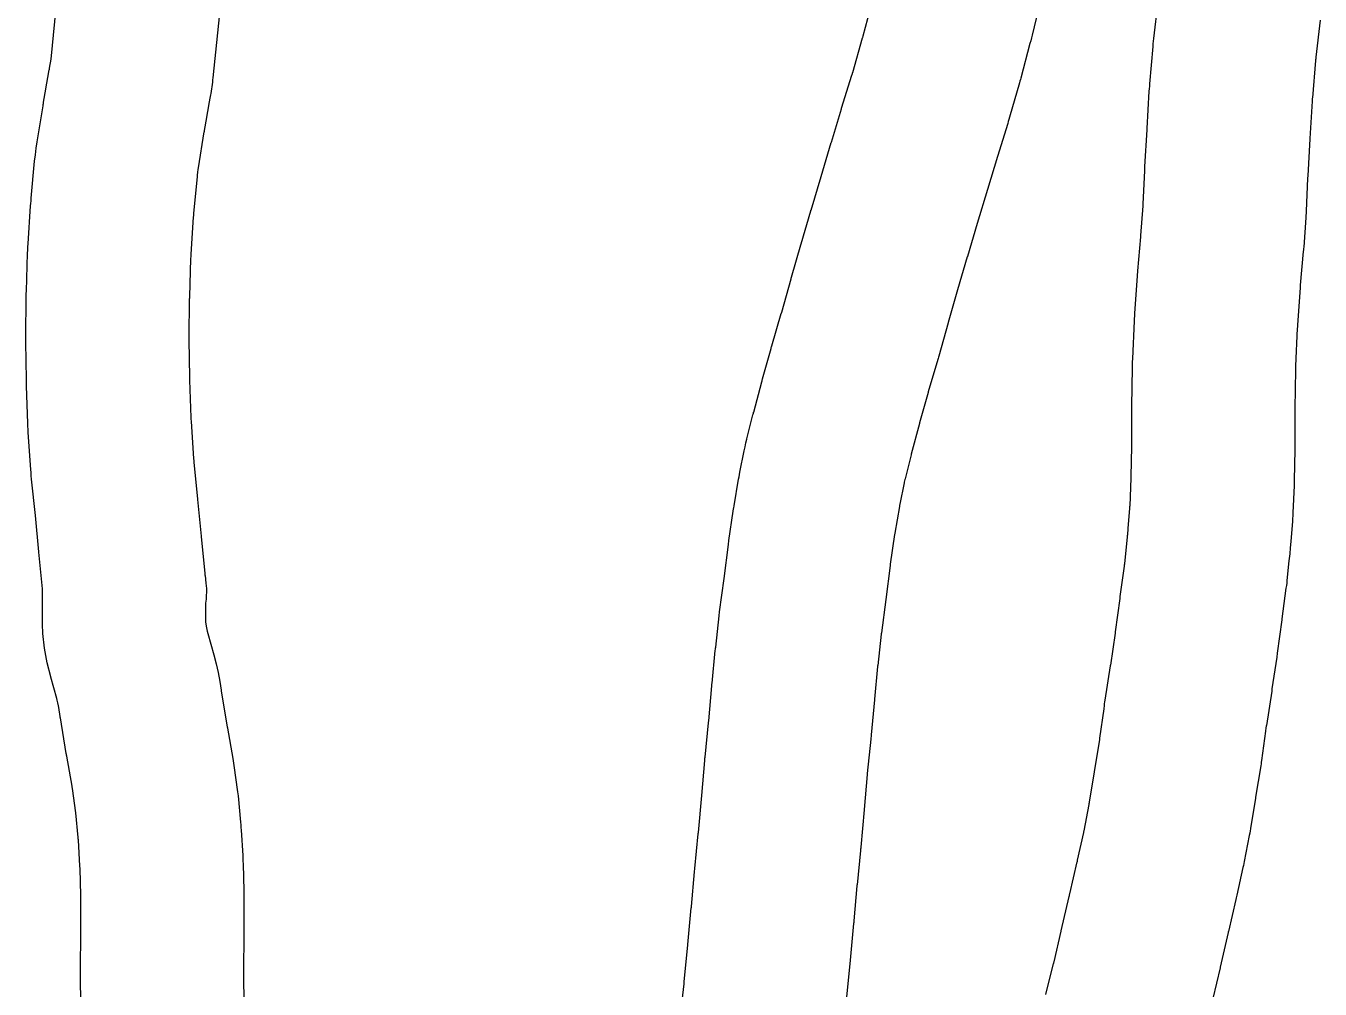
# Model space of a CAD drawing. Header units: inches. Extents: x 0.4 to 11.3, y -7.9 to -0.4.
# Drawn here: x 4.609 to 5.859, y -3.01 to -2.08 of the extents above; entities that cross this region are included whole.
import ezdxf

# ---------------------------------------------------------------- set-up
doc = ezdxf.new("R2010")
doc.units = ezdxf.units.IN
doc.header["$MEASUREMENT"] = 0
doc.layers.add('F.Cu', color=13, linetype='CONTINUOUS', true_color=0xc83434)

msp = doc.modelspace()

# ---------------------------------------------------------------- linework, layer by layer
at = {"layer": 'F.Cu', "linetype": 'CONTINUOUS'}
for p, q in [((4.6336, -2.1119), (4.6483, -1.9682)), ((4.8051, -1.9831), (4.79, -2.13)), ((5.418, -2.0894), (5.4269, -2.056)), ((5.589, -2.0553), (5.581, -2.0889)), ((5.6986, -2.092), (5.7027, -2.0565)), ((5.8592, -2.0744), (5.8551, -2.11)), ((5.4079, -2.1247), (5.4174, -2.0914)), ((5.4174, -2.0914), (5.4175, -2.0911)), ((5.4174, -2.0914), (5.4174, -2.0914)), ((5.4175, -2.0911), (5.4177, -2.0904)), ((5.4177, -2.0904), (5.4179, -2.0897)), ((5.4179, -2.0897), (5.418, -2.0894)), ((5.418, -2.0894), (5.418, -2.0894)), ((5.579, -2.0968), (5.5701, -2.1302)), ((5.5797, -2.0942), (5.579, -2.0968)), ((5.579, -2.0968), (5.579, -2.0968)), ((5.579, -2.0968), (5.579, -2.0968)), ((5.579, -2.0968), (5.579, -2.0968)), ((5.579, -2.0968), (5.579, -2.0968)), ((5.5804, -2.0915), (5.5797, -2.0942)), ((5.581, -2.0889), (5.5804, -2.0915)), ((5.581, -2.0889), (5.581, -2.0889)), ((5.6948, -2.1357), (5.6979, -2.0996)), ((5.6979, -2.0996), (5.6981, -2.0971)), ((5.6979, -2.0996), (5.6979, -2.0996)), ((5.6979, -2.0996), (5.6979, -2.0996)), ((5.6981, -2.0971), (5.6984, -2.0946)), ((5.6984, -2.0946), (5.6986, -2.092)), ((5.6986, -2.092), (5.6986, -2.092)), ((4.6322, -2.1208), (4.6336, -2.1119)), ((5.8549, -2.1116), (5.8548, -2.1127)), ((5.855, -2.1105), (5.8549, -2.1116)), ((5.8551, -2.11), (5.855, -2.1105)), ((5.8551, -2.11), (5.8551, -2.11)), ((4.6307, -2.1296), (4.6319, -2.1223)), ((4.6319, -2.1223), (4.632, -2.1221)), ((4.6319, -2.1223), (4.6319, -2.1223)), ((4.632, -2.1221), (4.6321, -2.1216)), ((4.6321, -2.1211), (4.6322, -2.1208)), ((4.6321, -2.1216), (4.6321, -2.1211)), ((4.6322, -2.1208), (4.6322, -2.1208)), ((5.4077, -2.1251), (5.4078, -2.1247)), ((5.4078, -2.1247), (5.4079, -2.1247)), ((5.8548, -2.1132), (5.8517, -2.1492)), ((5.8548, -2.1127), (5.8548, -2.1132)), ((5.8548, -2.1132), (5.8548, -2.1132)), ((4.6287, -2.1407), (4.6306, -2.1298)), ((4.6306, -2.1297), (4.6307, -2.1296)), ((4.6306, -2.1298), (4.6306, -2.1297)), ((4.7895, -2.1341), (4.7878, -2.145)), ((4.7897, -2.132), (4.7895, -2.1341)), ((4.79, -2.13), (4.7897, -2.132)), ((5.3971, -2.1594), (5.4071, -2.1273)), ((5.4071, -2.1272), (5.4072, -2.1268)), ((5.4071, -2.1273), (5.4071, -2.1272)), ((5.4071, -2.1272), (5.4071, -2.1272)), ((5.4072, -2.1268), (5.4075, -2.126)), ((5.4075, -2.126), (5.4077, -2.1251)), ((5.5688, -2.1348), (5.5592, -2.1681)), ((5.5692, -2.1333), (5.5688, -2.1348)), ((5.5688, -2.1348), (5.5688, -2.1348)), ((5.5697, -2.1317), (5.5692, -2.1333)), ((5.5701, -2.1302), (5.5697, -2.1317)), ((5.5701, -2.1302), (5.5701, -2.1302)), ((5.6946, -2.1381), (5.6948, -2.1357)), ((5.6948, -2.1357), (5.6948, -2.1357)), ((5.6948, -2.1357), (5.6948, -2.1357)), ((4.6265, -2.1535), (4.6287, -2.141)), ((4.6287, -2.1408), (4.6287, -2.1407)), ((4.6287, -2.1409), (4.6287, -2.1408)), ((4.6287, -2.1408), (4.6287, -2.1408)), ((4.6287, -2.1408), (4.6287, -2.1408)), ((4.6287, -2.141), (4.6287, -2.1409)), ((4.6287, -2.1409), (4.6287, -2.1409)), ((4.6287, -2.141), (4.6287, -2.141)), ((4.6287, -2.141), (4.6287, -2.141)), ((4.7871, -2.1495), (4.7858, -2.1567)), ((4.7873, -2.148), (4.7871, -2.1495)), ((4.7871, -2.1495), (4.7871, -2.1495)), ((4.7876, -2.1465), (4.7873, -2.148)), ((4.7878, -2.145), (4.7876, -2.1465)), ((4.7878, -2.145), (4.7878, -2.145)), ((5.6921, -2.179), (5.6942, -2.1429)), ((5.6942, -2.1429), (5.6944, -2.1406)), ((5.6942, -2.1429), (5.6942, -2.1429)), ((5.6944, -2.1406), (5.6946, -2.1381)), ((5.8517, -2.1492), (5.8516, -2.1498)), ((5.8517, -2.1492), (5.8517, -2.1492)), ((4.6202, -2.1917), (4.6259, -2.157)), ((4.6259, -2.1569), (4.6261, -2.1558)), ((4.6259, -2.157), (4.6259, -2.1569)), ((4.6259, -2.1569), (4.6259, -2.1569)), ((4.6261, -2.1558), (4.6263, -2.1546)), ((4.6263, -2.1546), (4.6265, -2.1535)), ((4.6265, -2.1535), (4.6265, -2.1535)), ((4.7857, -2.157), (4.7839, -2.1678)), ((4.7858, -2.1568), (4.7857, -2.157)), ((4.7858, -2.1567), (4.7858, -2.1568)), ((5.3872, -2.1922), (5.3969, -2.16)), ((5.3969, -2.16), (5.397, -2.1597)), ((5.397, -2.1597), (5.3971, -2.1594)), ((5.8514, -2.1524), (5.8493, -2.1885)), ((5.8515, -2.1518), (5.8514, -2.1524)), ((5.8514, -2.1524), (5.8514, -2.1524)), ((5.8514, -2.1524), (5.8514, -2.1524)), ((5.8516, -2.1498), (5.8515, -2.1508)), ((5.8515, -2.1508), (5.8515, -2.1518)), ((4.7838, -2.1682), (4.7816, -2.1807)), ((4.7839, -2.1678), (4.7838, -2.1679)), ((4.7838, -2.1679), (4.7838, -2.1681)), ((4.7838, -2.1681), (4.7838, -2.1682)), ((4.7838, -2.1682), (4.7838, -2.1682)), ((4.7839, -2.1678), (4.7839, -2.1678)), ((5.5575, -2.174), (5.5476, -2.2059)), ((5.558, -2.1721), (5.5575, -2.174)), ((5.5575, -2.174), (5.5575, -2.174)), ((5.5586, -2.1701), (5.558, -2.1721)), ((5.5592, -2.1681), (5.5586, -2.1701)), ((5.5592, -2.1681), (5.5592, -2.1681)), ((4.7813, -2.1822), (4.7757, -2.217)), ((4.7814, -2.182), (4.7813, -2.1822)), ((4.7813, -2.1822), (4.7813, -2.1822)), ((4.7815, -2.1815), (4.7814, -2.182)), ((4.7816, -2.1807), (4.7815, -2.181)), ((4.7815, -2.181), (4.7815, -2.1815)), ((4.7816, -2.1807), (4.7816, -2.1807)), ((4.7816, -2.1807), (4.7816, -2.1807)), ((5.69, -2.2157), (5.692, -2.1802)), ((5.692, -2.1794), (5.6921, -2.179)), ((5.692, -2.1798), (5.692, -2.1794)), ((5.692, -2.1802), (5.692, -2.1798)), ((5.692, -2.1802), (5.692, -2.1802)), ((5.692, -2.1802), (5.692, -2.1802)), ((5.6921, -2.179), (5.6921, -2.179)), ((4.6185, -2.2042), (4.6193, -2.1979)), ((4.6193, -2.1979), (4.6202, -2.1918)), ((4.6202, -2.1918), (4.6202, -2.1917)), ((5.3772, -2.2252), (5.3871, -2.1924)), ((5.3871, -2.1923), (5.3872, -2.1922)), ((5.3871, -2.1924), (5.3871, -2.1923)), ((5.8492, -2.189), (5.8472, -2.2245)), ((5.8493, -2.1885), (5.8492, -2.1886)), ((5.8492, -2.1886), (5.8492, -2.1888)), ((5.8492, -2.1888), (5.8492, -2.189)), ((5.8492, -2.189), (5.8492, -2.189)), ((5.8492, -2.189), (5.8492, -2.189)), ((5.8493, -2.1885), (5.8493, -2.1885)), ((5.8493, -2.1885), (5.8493, -2.1885)), ((4.6145, -2.2463), (4.6178, -2.2105)), ((4.6178, -2.2105), (4.6185, -2.2042)), ((4.6178, -2.2105), (4.6178, -2.2105)), ((5.5476, -2.2059), (5.5379, -2.2377)), ((4.7748, -2.2238), (4.7746, -2.2251)), ((4.7751, -2.2211), (4.7748, -2.2238)), ((4.7755, -2.2184), (4.7751, -2.2211)), ((4.7757, -2.217), (4.7755, -2.2184)), ((4.7757, -2.217), (4.7757, -2.217)), ((4.7757, -2.217), (4.7757, -2.217)), ((5.6883, -2.2517), (5.6898, -2.2197)), ((5.6898, -2.2187), (5.6899, -2.2176)), ((5.6898, -2.2197), (5.6898, -2.2187)), ((5.6898, -2.2197), (5.6898, -2.2197)), ((5.6899, -2.2176), (5.69, -2.2166)), ((5.69, -2.2166), (5.69, -2.2157)), ((5.69, -2.2157), (5.69, -2.2157)), ((5.69, -2.2157), (5.69, -2.2157)), ((5.69, -2.2166), (5.69, -2.2166)), ((5.8472, -2.2245), (5.8472, -2.2254)), ((4.7746, -2.2251), (4.7713, -2.261)), ((4.7746, -2.2251), (4.7746, -2.2251)), ((5.3676, -2.2576), (5.3772, -2.2254)), ((5.3772, -2.2253), (5.3772, -2.2252)), ((5.3772, -2.2254), (5.3772, -2.2253)), ((5.8471, -2.2269), (5.8457, -2.2588)), ((5.8472, -2.2257), (5.8471, -2.2261)), ((5.8471, -2.2261), (5.8471, -2.2266)), ((5.8471, -2.2266), (5.8471, -2.2268)), ((5.8471, -2.2268), (5.8471, -2.2268)), ((5.8471, -2.2268), (5.8471, -2.2269)), ((5.8472, -2.2254), (5.8472, -2.2254)), ((5.8472, -2.2254), (5.8472, -2.2254)), ((5.8472, -2.2254), (5.8472, -2.2257)), ((4.6141, -2.2512), (4.6143, -2.2488)), ((4.6143, -2.2488), (4.6145, -2.2463)), ((4.6145, -2.2463), (4.6145, -2.2463)), ((5.5379, -2.2377), (5.5281, -2.2705)), ((4.6115, -2.2902), (4.6139, -2.2537)), ((4.6139, -2.2537), (4.6141, -2.2512)), ((4.6139, -2.2537), (4.6139, -2.2537)), ((4.7712, -2.2615), (4.7711, -2.2626)), ((4.7713, -2.261), (4.7712, -2.2615)), ((4.7713, -2.261), (4.7713, -2.261)), ((5.358, -2.2903), (5.3673, -2.2584)), ((5.3673, -2.2584), (5.3674, -2.2581)), ((5.3673, -2.2584), (5.3673, -2.2584)), ((5.3673, -2.2584), (5.3673, -2.2584)), ((5.3674, -2.2581), (5.3675, -2.2579)), ((5.3675, -2.2579), (5.3676, -2.2576)), ((5.3676, -2.2576), (5.3676, -2.2576)), ((5.3676, -2.2576), (5.3676, -2.2576)), ((5.6862, -2.2822), (5.6882, -2.2537)), ((5.6882, -2.2533), (5.6883, -2.2527)), ((5.6882, -2.2537), (5.6882, -2.2533)), ((5.6882, -2.2537), (5.6882, -2.2537)), ((5.6883, -2.252), (5.6883, -2.2517)), ((5.6883, -2.2517), (5.6883, -2.2517)), ((5.6883, -2.2527), (5.6883, -2.252)), ((5.8456, -2.2608), (5.8454, -2.2628)), ((5.8457, -2.2588), (5.8456, -2.2608)), ((5.8457, -2.2588), (5.8457, -2.2588)), ((4.771, -2.2641), (4.7686, -2.3007)), ((4.7711, -2.2636), (4.771, -2.2641)), ((4.771, -2.2641), (4.771, -2.2641)), ((4.7711, -2.2626), (4.7711, -2.2636)), ((5.5281, -2.2705), (5.5185, -2.3026)), ((5.8453, -2.2648), (5.8433, -2.2934)), ((5.8454, -2.2628), (5.8453, -2.2648)), ((5.8453, -2.2648), (5.8453, -2.2648)), ((5.6832, -2.3162), (5.6861, -2.2836)), ((5.6861, -2.2829), (5.6862, -2.2825)), ((5.6861, -2.2834), (5.6861, -2.2829)), ((5.6861, -2.2836), (5.6861, -2.2834)), ((5.6861, -2.2836), (5.6861, -2.2836)), ((5.6862, -2.2825), (5.6862, -2.2822)), ((5.6862, -2.2822), (5.6862, -2.2822)), ((4.6098, -2.336), (4.611, -2.2994)), ((4.611, -2.2994), (4.6111, -2.2964)), ((4.611, -2.2994), (4.611, -2.2994)), ((4.6111, -2.2964), (4.6113, -2.2933)), ((4.6113, -2.2933), (4.6115, -2.2902)), ((4.6115, -2.2902), (4.6115, -2.2902)), ((5.3487, -2.3226), (5.3577, -2.2912)), ((5.3577, -2.2912), (5.3577, -2.2911)), ((5.3577, -2.2911), (5.3578, -2.2911)), ((5.3578, -2.2909), (5.3579, -2.2906)), ((5.3578, -2.2911), (5.3578, -2.2909)), ((5.3579, -2.2906), (5.358, -2.2903)), ((5.358, -2.2903), (5.358, -2.2903)), ((5.358, -2.2903), (5.358, -2.2903)), ((5.8429, -2.2976), (5.84, -2.3302)), ((5.8431, -2.2962), (5.8429, -2.2976)), ((5.8429, -2.2976), (5.8429, -2.2976)), ((5.8432, -2.2948), (5.8431, -2.2962)), ((5.8433, -2.2934), (5.8432, -2.2948)), ((5.8433, -2.2934), (5.8433, -2.2934)), ((5.8433, -2.2934), (5.8433, -2.2934)), ((4.7684, -2.3046), (4.7672, -2.3412)), ((4.7685, -2.3027), (4.7684, -2.304)), ((4.7684, -2.304), (4.7684, -2.3046)), ((4.7684, -2.3046), (4.7684, -2.3046)), ((4.7686, -2.3013), (4.7685, -2.3027)), ((4.7686, -2.3007), (4.7686, -2.3007)), ((4.7686, -2.3007), (4.7686, -2.3013)), ((5.5184, -2.3028), (5.5091, -2.3346)), ((5.5185, -2.3027), (5.5184, -2.3028)), ((5.5184, -2.3028), (5.5184, -2.3028)), ((5.5185, -2.3026), (5.5185, -2.3026)), ((5.5185, -2.3026), (5.5185, -2.3026)), ((5.5185, -2.3026), (5.5185, -2.3027)), ((5.3392, -2.3562), (5.3483, -2.324)), ((5.3483, -2.3239), (5.3484, -2.3235)), ((5.3483, -2.324), (5.3483, -2.3239)), ((5.3483, -2.324), (5.3483, -2.324)), ((5.3484, -2.3235), (5.3485, -2.3231)), ((5.3485, -2.3231), (5.3486, -2.3227)), ((5.3486, -2.3227), (5.3487, -2.3227)), ((5.3487, -2.3227), (5.3487, -2.3226)), ((5.6802, -2.3576), (5.6828, -2.3213)), ((5.6828, -2.3213), (5.6829, -2.3196)), ((5.6828, -2.3213), (5.6828, -2.3213)), ((5.6828, -2.3213), (5.6828, -2.3213)), ((5.6829, -2.3196), (5.683, -2.3179)), ((5.683, -2.3179), (5.6832, -2.3163)), ((5.6832, -2.3163), (5.6832, -2.3162)), ((5.6832, -2.3162), (5.6832, -2.3162)), ((5.6832, -2.3163), (5.6832, -2.3163)), ((5.6832, -2.3163), (5.6832, -2.3163)), ((4.6097, -2.3382), (4.6098, -2.336)), ((4.6098, -2.336), (4.6098, -2.336)), ((5.509, -2.3348), (5.5, -2.3662)), ((5.5091, -2.3347), (5.509, -2.3348)), ((5.509, -2.3348), (5.509, -2.3348)), ((5.5091, -2.3346), (5.5091, -2.3346)), ((5.5091, -2.3346), (5.5091, -2.3346)), ((5.5091, -2.3346), (5.5091, -2.3347)), ((5.8399, -2.3324), (5.8373, -2.3687)), ((5.84, -2.3306), (5.8399, -2.3314)), ((5.8399, -2.3314), (5.8399, -2.3321)), ((5.8399, -2.3321), (5.8399, -2.3324)), ((5.8399, -2.3324), (5.8399, -2.3324)), ((5.84, -2.3302), (5.84, -2.3303)), ((5.84, -2.3303), (5.84, -2.3303)), ((5.84, -2.3303), (5.84, -2.3306)), ((4.6094, -2.3795), (4.6097, -2.3428)), ((4.6097, -2.3405), (4.6097, -2.3382)), ((4.6097, -2.3428), (4.6097, -2.3405)), ((4.6097, -2.3428), (4.6097, -2.3428)), ((4.7671, -2.3441), (4.7668, -2.3808)), ((4.7672, -2.3426), (4.7671, -2.3436)), ((4.7671, -2.3436), (4.7671, -2.3441)), ((4.7671, -2.3441), (4.7671, -2.3441)), ((4.7672, -2.3412), (4.7672, -2.3417)), ((4.7672, -2.3417), (4.7672, -2.3426)), ((5.3297, -2.3888), (5.3388, -2.3576)), ((5.3388, -2.3576), (5.3389, -2.3574)), ((5.3388, -2.3576), (5.3388, -2.3576)), ((5.3389, -2.3574), (5.339, -2.3569)), ((5.339, -2.3569), (5.3392, -2.3565)), ((5.3392, -2.3565), (5.3392, -2.3562)), ((5.3392, -2.3562), (5.3392, -2.3562)), ((5.6799, -2.3623), (5.6801, -2.36)), ((5.6801, -2.36), (5.6802, -2.3577)), ((5.6802, -2.3577), (5.6802, -2.3576)), ((5.4999, -2.3666), (5.4909, -2.3988)), ((5.5, -2.3663), (5.4999, -2.3664)), ((5.4999, -2.3664), (5.4999, -2.3665)), ((5.4999, -2.3665), (5.4999, -2.3666)), ((5.4999, -2.3666), (5.4999, -2.3666)), ((5.5, -2.3662), (5.5, -2.3662)), ((5.5, -2.3662), (5.5, -2.3663)), ((5.6782, -2.4012), (5.6798, -2.3647)), ((5.6798, -2.3647), (5.6799, -2.3623)), ((5.6798, -2.3647), (5.6798, -2.3647)), ((5.8371, -2.3717), (5.8355, -2.4083)), ((5.8372, -2.3712), (5.8371, -2.3717)), ((5.8371, -2.3717), (5.8371, -2.3717)), ((5.8373, -2.3692), (5.8372, -2.3702)), ((5.8372, -2.3702), (5.8372, -2.3712)), ((5.8373, -2.3687), (5.8373, -2.3687)), ((5.8373, -2.3687), (5.8373, -2.3692)), ((4.6093, -2.3814), (4.6094, -2.3795)), ((4.6093, -2.3832), (4.6093, -2.3814)), ((4.6094, -2.385), (4.6093, -2.3832)), ((4.6094, -2.3795), (4.6094, -2.3795)), ((4.6094, -2.3795), (4.6094, -2.3795)), ((4.6094, -2.3851), (4.6094, -2.385)), ((4.6098, -2.4213), (4.6094, -2.3851)), ((4.7668, -2.3808), (4.7668, -2.3808)), ((4.7668, -2.3808), (4.7668, -2.3811)), ((4.7668, -2.3811), (4.7668, -2.3819)), ((4.7668, -2.3819), (4.7668, -2.3827)), ((4.7668, -2.3827), (4.7668, -2.3831)), ((4.7668, -2.3831), (4.7668, -2.3831)), ((4.7668, -2.3831), (4.7673, -2.4193)), ((5.3207, -2.4207), (5.3289, -2.3914)), ((5.3289, -2.3914), (5.329, -2.3914)), ((5.329, -2.3913), (5.3292, -2.3905)), ((5.329, -2.3914), (5.329, -2.3913)), ((5.3292, -2.3905), (5.3294, -2.3897)), ((5.3294, -2.3897), (5.3297, -2.3889)), ((5.3297, -2.3889), (5.3297, -2.3888)), ((5.3297, -2.3888), (5.3297, -2.3888)), ((5.4909, -2.3988), (5.4906, -2.3998)), ((5.4909, -2.3988), (5.4909, -2.3988)), ((5.4899, -2.4019), (5.4808, -2.4331)), ((5.4903, -2.4009), (5.4899, -2.4019)), ((5.4899, -2.4019), (5.4899, -2.4019)), ((5.4906, -2.3998), (5.4903, -2.4009)), ((5.6774, -2.447), (5.6779, -2.41)), ((5.6779, -2.41), (5.678, -2.407)), ((5.6779, -2.41), (5.6779, -2.41)), ((5.678, -2.407), (5.6781, -2.4041)), ((5.6781, -2.4041), (5.6782, -2.4012)), ((5.6782, -2.4012), (5.6782, -2.4012)), ((5.8354, -2.412), (5.8349, -2.4491)), ((5.8355, -2.4089), (5.8354, -2.4102)), ((5.8354, -2.4102), (5.8354, -2.4114)), ((5.8354, -2.4114), (5.8354, -2.412)), ((5.8354, -2.412), (5.8354, -2.412)), ((5.8355, -2.4083), (5.8355, -2.4083)), ((5.8355, -2.4083), (5.8355, -2.4089)), ((4.6098, -2.4234), (4.6098, -2.4213)), ((4.6098, -2.4213), (4.6098, -2.4213)), ((4.6099, -2.4255), (4.6098, -2.4234)), ((4.7673, -2.4193), (4.7673, -2.4193)), ((4.7673, -2.4193), (4.7673, -2.4198)), ((4.7673, -2.4198), (4.7673, -2.4207)), ((4.7673, -2.4207), (4.7673, -2.4216)), ((4.7673, -2.4216), (4.7673, -2.422)), ((4.7673, -2.422), (4.7673, -2.422)), ((4.7673, -2.422), (4.7686, -2.4578)), ((5.3122, -2.4529), (5.32, -2.4234)), ((5.32, -2.4234), (5.3203, -2.4225)), ((5.32, -2.4234), (5.32, -2.4234)), ((5.32, -2.4234), (5.32, -2.4234)), ((5.3203, -2.4225), (5.3205, -2.4216)), ((5.3205, -2.4216), (5.3207, -2.4208)), ((5.3207, -2.4208), (5.3207, -2.4207)), ((5.3207, -2.4207), (5.3207, -2.4207)), ((4.61, -2.4276), (4.6099, -2.4255)), ((4.6112, -2.4634), (4.61, -2.4276)), ((4.61, -2.4276), (4.61, -2.4276)), ((5.4806, -2.4339), (5.4724, -2.4631)), ((5.4807, -2.4335), (5.4806, -2.4337)), ((5.4806, -2.4337), (5.4806, -2.4339)), ((5.4806, -2.4339), (5.4806, -2.4339)), ((5.4808, -2.4332), (5.4807, -2.4335)), ((5.4808, -2.4331), (5.4808, -2.4331)), ((5.4808, -2.4331), (5.4808, -2.4332)), ((5.6774, -2.4484), (5.6774, -2.447)), ((5.6774, -2.447), (5.6774, -2.447)), ((5.6774, -2.4497), (5.6774, -2.4484)), ((5.8349, -2.4491), (5.8349, -2.4491)), ((5.8349, -2.4491), (5.8349, -2.4494)), ((5.8349, -2.4494), (5.8349, -2.45)), ((4.7686, -2.4578), (4.7686, -2.4578)), ((4.7686, -2.4578), (4.7686, -2.4585)), ((4.7686, -2.4585), (4.7687, -2.4598)), ((4.7687, -2.4598), (4.7688, -2.4611)), ((4.7688, -2.4611), (4.7688, -2.4618)), ((4.7688, -2.4618), (4.7688, -2.4618)), ((4.7688, -2.4618), (4.7688, -2.4619)), ((4.7688, -2.4619), (4.7712, -2.4974)), ((5.3056, -2.4787), (5.3115, -2.4555)), ((5.3115, -2.4554), (5.3117, -2.4546)), ((5.3115, -2.4555), (5.3115, -2.4554)), ((5.3115, -2.4554), (5.3115, -2.4554)), ((5.3117, -2.4546), (5.3119, -2.4538)), ((5.3119, -2.4538), (5.3121, -2.4529)), ((5.3121, -2.4529), (5.3122, -2.4529)), ((5.3122, -2.4529), (5.3122, -2.4529)), ((5.6774, -2.451), (5.6774, -2.4497)), ((5.6774, -2.4842), (5.6774, -2.451)), ((5.6774, -2.451), (5.6774, -2.451)), ((5.8349, -2.45), (5.8349, -2.4505)), ((5.8349, -2.4505), (5.8349, -2.4508)), ((5.8349, -2.4508), (5.8349, -2.4509)), ((5.8349, -2.4509), (5.8349, -2.4509)), ((5.8349, -2.4509), (5.8349, -2.4841)), ((4.6113, -2.4664), (4.6112, -2.4634)), ((4.6112, -2.4634), (4.6112, -2.4634)), ((4.6115, -2.4695), (4.6113, -2.4664)), ((4.6117, -2.4725), (4.6115, -2.4695)), ((4.6141, -2.508), (4.6117, -2.4725)), ((4.6117, -2.4725), (4.6117, -2.4725)), ((5.4722, -2.4639), (5.4644, -2.4933)), ((5.4723, -2.4635), (5.4722, -2.4638)), ((5.4722, -2.4638), (5.4722, -2.4639)), ((5.4722, -2.4639), (5.4722, -2.4639)), ((5.4724, -2.4632), (5.4723, -2.4635)), ((5.4724, -2.4631), (5.4724, -2.4631)), ((5.4724, -2.4631), (5.4724, -2.4632)), ((5.303, -2.49), (5.3038, -2.4863)), ((5.3038, -2.4863), (5.3047, -2.4825)), ((5.3047, -2.4825), (5.3056, -2.4788)), ((5.3056, -2.4788), (5.3056, -2.4787)), ((5.6768, -2.5149), (5.6774, -2.4859)), ((5.6774, -2.4844), (5.6774, -2.4842)), ((5.6774, -2.485), (5.6774, -2.4844)), ((5.6774, -2.4856), (5.6774, -2.485)), ((5.6774, -2.4858), (5.6774, -2.4856)), ((5.6774, -2.4859), (5.6774, -2.4858)), ((5.8349, -2.4841), (5.8349, -2.4841)), ((5.8349, -2.4841), (5.8349, -2.4841)), ((5.8349, -2.4841), (5.8349, -2.4859)), ((5.8349, -2.4859), (5.8349, -2.4876)), ((4.7712, -2.4974), (4.7712, -2.4974)), ((4.7712, -2.4974), (4.7713, -2.498)), ((4.7713, -2.498), (4.7714, -2.4994)), ((4.7714, -2.4994), (4.7715, -2.5008)), ((5.2989, -2.5106), (5.303, -2.49)), ((5.303, -2.49), (5.303, -2.49)), ((5.4641, -2.4941), (5.4583, -2.5173)), ((5.4642, -2.4941), (5.4641, -2.4941)), ((5.4643, -2.4937), (5.4642, -2.494)), ((5.4642, -2.494), (5.4642, -2.4941)), ((5.4644, -2.4933), (5.4643, -2.4934)), ((5.4643, -2.4934), (5.4643, -2.4937)), ((5.4644, -2.4933), (5.4644, -2.4933)), ((5.8349, -2.4893), (5.8342, -2.5184)), ((5.8349, -2.4876), (5.8349, -2.4893)), ((5.8349, -2.4893), (5.8349, -2.4893)), ((4.6143, -2.5112), (4.6141, -2.508)), ((4.6141, -2.508), (4.6141, -2.508)), ((4.6146, -2.5144), (4.6143, -2.5112)), ((4.7715, -2.5008), (4.7716, -2.5015)), ((4.7716, -2.5015), (4.7716, -2.5015)), ((4.7716, -2.5015), (4.7752, -2.5366)), ((5.2985, -2.513), (5.2989, -2.5107)), ((5.2989, -2.5107), (5.2989, -2.5106)), ((5.2989, -2.5106), (5.2989, -2.5106)), ((4.6149, -2.5176), (4.6146, -2.5144)), ((4.6185, -2.5525), (4.6149, -2.5176)), ((4.6149, -2.5176), (4.6149, -2.5176)), ((5.2933, -2.5434), (5.2976, -2.5176)), ((5.2976, -2.5176), (5.298, -2.5153)), ((5.2976, -2.5176), (5.2976, -2.5176)), ((5.2976, -2.5176), (5.2976, -2.5176)), ((5.298, -2.5153), (5.2985, -2.513)), ((5.4574, -2.5211), (5.4533, -2.5416)), ((5.4576, -2.5205), (5.4574, -2.5211)), ((5.4574, -2.5211), (5.4574, -2.5211)), ((5.4578, -2.5192), (5.4576, -2.5205)), ((5.4581, -2.5179), (5.4578, -2.5192)), ((5.4583, -2.5173), (5.4581, -2.5179)), ((5.4583, -2.5173), (5.4583, -2.5173)), ((5.6756, -2.5431), (5.6767, -2.5166)), ((5.6767, -2.5158), (5.6768, -2.5152)), ((5.6767, -2.5163), (5.6767, -2.5158)), ((5.6767, -2.5166), (5.6767, -2.5163)), ((5.6767, -2.5166), (5.6767, -2.5166)), ((5.6767, -2.5166), (5.6767, -2.5166)), ((5.6768, -2.5152), (5.6768, -2.5149)), ((5.6768, -2.5149), (5.6768, -2.5149)), ((5.834, -2.5235), (5.8329, -2.55)), ((5.8341, -2.5218), (5.834, -2.5235)), ((5.834, -2.5235), (5.834, -2.5235)), ((5.8342, -2.5201), (5.8341, -2.5218)), ((5.8342, -2.5184), (5.8342, -2.5184)), ((5.8342, -2.5184), (5.8342, -2.5201)), ((4.7752, -2.5366), (4.7752, -2.5369)), ((4.7752, -2.5369), (4.7752, -2.5371)), ((4.7752, -2.5371), (4.7786, -2.5724)), ((5.2883, -2.5768), (5.2925, -2.5483)), ((5.2925, -2.5482), (5.2927, -2.5466)), ((5.2925, -2.5483), (5.2925, -2.5482)), ((5.2925, -2.5482), (5.2925, -2.5482)), ((5.2927, -2.5466), (5.293, -2.545)), ((5.293, -2.545), (5.2933, -2.5435)), ((5.2933, -2.5435), (5.2933, -2.5434)), ((5.2933, -2.5434), (5.2933, -2.5434)), ((5.4529, -2.5438), (5.4485, -2.5696)), ((5.453, -2.5435), (5.4529, -2.5438)), ((5.4529, -2.5438), (5.4529, -2.5438)), ((5.4531, -2.5427), (5.453, -2.5435)), ((5.4532, -2.542), (5.4531, -2.5427)), ((5.4533, -2.5416), (5.4532, -2.542)), ((5.4533, -2.5416), (5.4533, -2.5416)), ((5.6739, -2.5649), (5.6754, -2.5459)), ((5.6754, -2.5454), (5.6755, -2.5445)), ((5.6754, -2.5459), (5.6754, -2.5454)), ((5.6754, -2.5459), (5.6754, -2.5459)), ((5.6755, -2.5436), (5.6756, -2.5431)), ((5.6755, -2.5445), (5.6755, -2.5436)), ((5.6756, -2.5431), (5.6756, -2.5431)), ((4.6219, -2.5875), (4.6185, -2.5525)), ((5.8324, -2.5584), (5.8309, -2.5774)), ((5.8326, -2.5556), (5.8324, -2.5584)), ((5.8324, -2.5584), (5.8324, -2.5584)), ((5.8327, -2.5528), (5.8326, -2.5556)), ((5.8329, -2.55), (5.8327, -2.5528)), ((5.8329, -2.55), (5.8329, -2.55)), ((4.7786, -2.5724), (4.7786, -2.5724)), ((4.7786, -2.5724), (4.7786, -2.5725)), ((4.7786, -2.5725), (4.7786, -2.5726)), ((4.7786, -2.5726), (4.7787, -2.5727)), ((4.7787, -2.5727), (4.7787, -2.5727)), ((4.7787, -2.5727), (4.7787, -2.5727)), ((4.7787, -2.5727), (4.7822, -2.6086)), ((5.4483, -2.571), (5.4441, -2.5996)), ((5.4484, -2.5703), (5.4483, -2.5708)), ((5.4483, -2.5708), (5.4483, -2.571)), ((5.4485, -2.5698), (5.4484, -2.5703)), ((5.4485, -2.5696), (5.4485, -2.5696)), ((5.4485, -2.5696), (5.4485, -2.5698)), ((5.6725, -2.5798), (5.6732, -2.5732)), ((5.6732, -2.5729), (5.6733, -2.5723)), ((5.6732, -2.5732), (5.6732, -2.5729)), ((5.6732, -2.5732), (5.6732, -2.5732)), ((5.6733, -2.5716), (5.6734, -2.5713)), ((5.6733, -2.5723), (5.6733, -2.5716)), ((5.6734, -2.5713), (5.6738, -2.5652)), ((5.6734, -2.5713), (5.6734, -2.5713)), ((5.6738, -2.5652), (5.6739, -2.5649)), ((5.6738, -2.5652), (5.6738, -2.5652)), ((5.6739, -2.5649), (5.6739, -2.5649)), ((5.6739, -2.5649), (5.6739, -2.5649)), ((5.2836, -2.6133), (5.2878, -2.5806)), ((5.2878, -2.5806), (5.288, -2.5793)), ((5.2878, -2.5806), (5.2878, -2.5806)), ((5.2878, -2.5806), (5.2878, -2.5806)), ((5.288, -2.5793), (5.2881, -2.5781)), ((5.2881, -2.5781), (5.2883, -2.5768)), ((5.2883, -2.5768), (5.2883, -2.5768)), ((5.2883, -2.5768), (5.2883, -2.5768)), ((5.6705, -2.599), (5.6725, -2.58)), ((5.6725, -2.5799), (5.6725, -2.5798)), ((5.6725, -2.58), (5.6725, -2.5799)), ((5.8302, -2.5857), (5.83, -2.5876)), ((5.8304, -2.5838), (5.8302, -2.5857)), ((5.8308, -2.5777), (5.8304, -2.5838)), ((5.8304, -2.5838), (5.8304, -2.5838)), ((5.8309, -2.5774), (5.8308, -2.5777)), ((5.8308, -2.5777), (5.8308, -2.5777)), ((5.8308, -2.5777), (5.8308, -2.5777)), ((5.8309, -2.5774), (5.8309, -2.5774)), ((4.6219, -2.5877), (4.6219, -2.5875)), ((4.6219, -2.5875), (4.6219, -2.5875)), ((4.6219, -2.5875), (4.6219, -2.5875)), ((4.6219, -2.5879), (4.6219, -2.5877)), ((4.6219, -2.5881), (4.6219, -2.5879)), ((4.6254, -2.6235), (4.6219, -2.5881)), ((4.6219, -2.5881), (4.6219, -2.5881)), ((4.6219, -2.5881), (4.6219, -2.5881)), ((5.4441, -2.5996), (5.4441, -2.5996)), ((5.4441, -2.5996), (5.4441, -2.5998)), ((5.6704, -2.6003), (5.6705, -2.5994)), ((5.6705, -2.5994), (5.6705, -2.599)), ((5.6705, -2.599), (5.6705, -2.599)), ((5.8291, -2.5963), (5.8271, -2.6154)), ((5.8298, -2.5896), (5.8291, -2.5962)), ((5.8291, -2.5962), (5.8291, -2.5962)), ((5.8291, -2.5962), (5.8291, -2.5963)), ((5.83, -2.5876), (5.8298, -2.5896)), ((5.8298, -2.5896), (5.8298, -2.5896)), ((4.7822, -2.6086), (4.7822, -2.6086)), ((4.7822, -2.6086), (4.7822, -2.6089)), ((4.7822, -2.6089), (4.7823, -2.6095)), ((4.7823, -2.6095), (4.7823, -2.6101)), ((4.7823, -2.6101), (4.7824, -2.6104)), ((4.7824, -2.6104), (4.7824, -2.6104)), ((4.7824, -2.6104), (4.7832, -2.6179)), ((5.444, -2.6008), (5.4397, -2.6336)), ((5.4441, -2.6002), (5.444, -2.6006)), ((5.444, -2.6006), (5.444, -2.6008)), ((5.444, -2.6008), (5.444, -2.6008)), ((5.4441, -2.5998), (5.4441, -2.6002)), ((5.6662, -2.6309), (5.6702, -2.6015)), ((5.6702, -2.6015), (5.6703, -2.6011)), ((5.6702, -2.6015), (5.6702, -2.6015)), ((5.6702, -2.6015), (5.6702, -2.6015)), ((5.6703, -2.6011), (5.6704, -2.6003)), ((4.6254, -2.6594), (4.6254, -2.6235)), ((4.7832, -2.6179), (4.7837, -2.623)), ((4.7837, -2.623), (4.7835, -2.6333)), ((5.2793, -2.6456), (5.2836, -2.6133)), ((5.8262, -2.6228), (5.8222, -2.6523)), ((5.8266, -2.6203), (5.8262, -2.6228)), ((5.8262, -2.6228), (5.8262, -2.6228)), ((5.8269, -2.6178), (5.8266, -2.6203)), ((5.8271, -2.6154), (5.8269, -2.6178)), ((5.8271, -2.6154), (5.8271, -2.6154)), ((4.7835, -2.6333), (4.7829, -2.6373)), ((5.4397, -2.6337), (5.4355, -2.666)), ((5.4397, -2.6336), (5.4397, -2.6336)), ((5.4397, -2.6336), (5.4397, -2.6337)), ((5.6617, -2.6648), (5.666, -2.6326)), ((5.666, -2.6321), (5.6661, -2.6315)), ((5.666, -2.6326), (5.666, -2.6321)), ((5.666, -2.6326), (5.666, -2.6326)), ((5.6661, -2.6315), (5.6662, -2.6309)), ((5.6662, -2.6309), (5.6662, -2.6309)), ((4.7829, -2.6373), (4.7829, -2.6554)), ((5.2755, -2.6797), (5.2789, -2.6495)), ((5.2789, -2.6494), (5.279, -2.6482)), ((5.2789, -2.6495), (5.2789, -2.6494)), ((5.2789, -2.6494), (5.2789, -2.6494)), ((5.279, -2.6482), (5.2792, -2.6469)), ((5.2792, -2.6469), (5.2793, -2.6456)), ((5.2793, -2.6456), (5.2793, -2.6456)), ((5.2793, -2.6456), (5.2793, -2.6456)), ((4.6256, -2.6645), (4.6254, -2.6594)), ((4.7829, -2.6554), (4.7835, -2.6594)), ((4.7835, -2.6594), (4.7845, -2.6641)), ((5.8221, -2.6532), (5.8178, -2.6854)), ((5.8222, -2.6527), (5.8221, -2.653)), ((5.8221, -2.653), (5.8221, -2.6531)), ((5.8221, -2.6531), (5.8221, -2.6531)), ((5.8221, -2.6531), (5.8221, -2.6532)), ((5.8222, -2.6523), (5.8222, -2.6523)), ((5.8222, -2.6523), (5.8222, -2.6523)), ((5.8222, -2.6523), (5.8222, -2.6525)), ((5.8222, -2.6525), (5.8222, -2.6527)), ((4.6257, -2.6655), (4.6256, -2.6645)), ((4.6257, -2.6664), (4.6257, -2.6655)), ((4.6274, -2.6806), (4.6257, -2.6664)), ((4.7845, -2.6641), (4.7851, -2.6664)), ((4.7851, -2.6664), (4.7851, -2.6664)), ((4.7851, -2.6664), (4.7909, -2.6872)), ((5.4354, -2.6671), (5.432, -2.6973)), ((5.4355, -2.6661), (5.4354, -2.6665)), ((5.4354, -2.6665), (5.4354, -2.667)), ((5.4354, -2.667), (5.4354, -2.6671)), ((5.4354, -2.6671), (5.4354, -2.6671)), ((5.4355, -2.666), (5.4355, -2.666)), ((5.4355, -2.666), (5.4355, -2.6661)), ((5.657, -2.6971), (5.6615, -2.6662)), ((5.6615, -2.6662), (5.6616, -2.666)), ((5.6615, -2.6662), (5.6615, -2.6662)), ((5.6616, -2.6656), (5.6617, -2.6651)), ((5.6616, -2.666), (5.6616, -2.6656)), ((5.6617, -2.6649), (5.6617, -2.6648)), ((5.6617, -2.6651), (5.6617, -2.6649)), ((5.6617, -2.6649), (5.6617, -2.6649)), ((4.63, -2.6947), (4.6274, -2.6806)), ((5.272, -2.7144), (5.2751, -2.6828)), ((5.2751, -2.6828), (5.2752, -2.6818)), ((5.2751, -2.6828), (5.2751, -2.6828)), ((5.2751, -2.6828), (5.2751, -2.6828)), ((5.2752, -2.6818), (5.2753, -2.6808)), ((5.2753, -2.6808), (5.2755, -2.6797)), ((5.2755, -2.6797), (5.2755, -2.6797)), ((5.2755, -2.6797), (5.2755, -2.6797)), ((5.8177, -2.6867), (5.8175, -2.688)), ((5.8178, -2.6854), (5.8177, -2.6867)), ((5.8178, -2.6854), (5.8178, -2.6854)), ((4.6334, -2.7085), (4.63, -2.6947)), ((4.7909, -2.6872), (4.7909, -2.6872)), ((4.7909, -2.6872), (4.7931, -2.6957)), ((4.7931, -2.6957), (4.795, -2.7042)), ((5.4319, -2.6983), (5.4287, -2.7298)), ((5.432, -2.6973), (5.4319, -2.6974)), ((5.4319, -2.6974), (5.4319, -2.6978)), ((5.4319, -2.6978), (5.4319, -2.6981)), ((5.4319, -2.6981), (5.4319, -2.6983)), ((5.4319, -2.6983), (5.4319, -2.6983)), ((5.432, -2.6973), (5.432, -2.6973)), ((5.6517, -2.7309), (5.6569, -2.6978)), ((5.6569, -2.6972), (5.657, -2.6971)), ((5.6569, -2.6974), (5.6569, -2.6972)), ((5.6569, -2.6976), (5.6569, -2.6974)), ((5.6569, -2.6978), (5.6569, -2.6976)), ((5.6569, -2.6978), (5.6569, -2.6978)), ((5.657, -2.6971), (5.657, -2.6971)), ((5.8173, -2.6893), (5.8127, -2.7201)), ((5.8175, -2.688), (5.8173, -2.6892)), ((5.8173, -2.6892), (5.8173, -2.6893)), ((4.6334, -2.7086), (4.6334, -2.7085)), ((4.6392, -2.7294), (4.6334, -2.7086)), ((4.795, -2.7042), (4.7965, -2.7127)), ((4.7965, -2.7127), (4.7965, -2.7128)), ((4.7965, -2.7128), (4.7979, -2.7213)), ((4.7979, -2.7213), (4.7979, -2.7214)), ((4.7979, -2.7214), (4.7979, -2.7214)), ((4.7979, -2.7214), (4.7979, -2.7215)), ((4.7979, -2.7215), (4.798, -2.7217)), ((4.798, -2.7217), (4.798, -2.7219)), ((4.798, -2.7219), (4.798, -2.722)), ((4.798, -2.722), (4.798, -2.7221)), ((4.798, -2.7221), (4.798, -2.7221)), ((4.798, -2.7221), (4.8038, -2.7566)), ((5.2688, -2.7508), (5.2718, -2.7169)), ((5.2718, -2.7169), (5.2719, -2.716)), ((5.2718, -2.7169), (5.2718, -2.7169)), ((5.2719, -2.7152), (5.272, -2.7144)), ((5.2719, -2.716), (5.2719, -2.7152)), ((5.272, -2.7144), (5.272, -2.7144)), ((5.8124, -2.7221), (5.8073, -2.7552)), ((5.8125, -2.7214), (5.8124, -2.7221)), ((5.8124, -2.7221), (5.8124, -2.7221)), ((5.8126, -2.7208), (5.8125, -2.7214)), ((5.8127, -2.7201), (5.8126, -2.7208)), ((5.8127, -2.7201), (5.8127, -2.7201)), ((4.6396, -2.7308), (4.6392, -2.7294)), ((4.6392, -2.7294), (4.6392, -2.7294)), ((4.6403, -2.7336), (4.6396, -2.7308)), ((4.6408, -2.7365), (4.6403, -2.7336)), ((4.6411, -2.7379), (4.6408, -2.7365)), ((5.4287, -2.7306), (5.4257, -2.7645)), ((5.4287, -2.7298), (5.4287, -2.7298)), ((5.4287, -2.7298), (5.4287, -2.7299)), ((5.4287, -2.7299), (5.4287, -2.7302)), ((5.4287, -2.7302), (5.4287, -2.7305)), ((5.4287, -2.7305), (5.4287, -2.7306)), ((5.4287, -2.7306), (5.4287, -2.7306)), ((5.6505, -2.739), (5.6509, -2.7363)), ((5.6509, -2.7362), (5.6511, -2.7344)), ((5.6509, -2.7363), (5.6509, -2.7362)), ((5.6511, -2.7344), (5.6514, -2.7326)), ((5.6514, -2.7326), (5.6517, -2.7309)), ((5.6517, -2.7309), (5.6517, -2.7309)), ((4.6411, -2.738), (4.6411, -2.7379)), ((4.6425, -2.7466), (4.6411, -2.738)), ((4.6411, -2.738), (4.6411, -2.738)), ((4.6425, -2.747), (4.6425, -2.7466)), ((4.6425, -2.7466), (4.6425, -2.7466)), ((4.6426, -2.7475), (4.6425, -2.747)), ((4.6427, -2.7479), (4.6426, -2.7475)), ((4.6484, -2.7824), (4.6427, -2.7479)), ((4.6427, -2.7479), (4.6427, -2.7479)), ((5.6465, -2.7676), (5.6505, -2.7392)), ((5.6505, -2.7391), (5.6505, -2.739)), ((5.6505, -2.7392), (5.6505, -2.7391)), ((4.8038, -2.7566), (4.8038, -2.7566)), ((4.8038, -2.7566), (4.8038, -2.7567)), ((4.8038, -2.7567), (4.8038, -2.7569)), ((4.8038, -2.7569), (4.8039, -2.7572)), ((4.8039, -2.7572), (4.8039, -2.7576)), ((4.8039, -2.7576), (4.804, -2.7578)), ((4.804, -2.7578), (4.804, -2.7578)), ((4.804, -2.7578), (4.804, -2.7579)), ((4.804, -2.7579), (4.8091, -2.7872)), ((5.2652, -2.7858), (5.2686, -2.7527)), ((5.2686, -2.7527), (5.2687, -2.7524)), ((5.2686, -2.7527), (5.2686, -2.7527)), ((5.2687, -2.7517), (5.2688, -2.7511)), ((5.2687, -2.7524), (5.2687, -2.7517)), ((5.2688, -2.7511), (5.2688, -2.7508)), ((5.2688, -2.7508), (5.2688, -2.7508)), ((5.2688, -2.7508), (5.2688, -2.7508)), ((5.8065, -2.7608), (5.8025, -2.7891)), ((5.8069, -2.7578), (5.8065, -2.7606)), ((5.8065, -2.7606), (5.8065, -2.7607)), ((5.8065, -2.7607), (5.8065, -2.7608)), ((5.8071, -2.7566), (5.8069, -2.7574)), ((5.8069, -2.7574), (5.8069, -2.7578)), ((5.8069, -2.7578), (5.8069, -2.7578)), ((5.8069, -2.7578), (5.8069, -2.7578)), ((5.8072, -2.7558), (5.8071, -2.7566)), ((5.8073, -2.7552), (5.8072, -2.7553)), ((5.8072, -2.7553), (5.8072, -2.7554)), ((5.8072, -2.7554), (5.8072, -2.7558)), ((5.4253, -2.7687), (5.4219, -2.8018)), ((5.4254, -2.7673), (5.4253, -2.7687)), ((5.4253, -2.7687), (5.4253, -2.7687)), ((5.4256, -2.7659), (5.4254, -2.7673)), ((5.4257, -2.7645), (5.4256, -2.7659)), ((5.4257, -2.7645), (5.4257, -2.7645)), ((5.6414, -2.7997), (5.6463, -2.7692)), ((5.6463, -2.7689), (5.6464, -2.7684)), ((5.6463, -2.7692), (5.6463, -2.7689)), ((5.6463, -2.7692), (5.6463, -2.7692)), ((5.6464, -2.7684), (5.6465, -2.7678)), ((5.6465, -2.7678), (5.6465, -2.7676)), ((5.6465, -2.7676), (5.6465, -2.7676)), ((4.6485, -2.7832), (4.6484, -2.7824)), ((4.6484, -2.7824), (4.6484, -2.7824)), ((4.6487, -2.784), (4.6485, -2.7832)), ((4.6488, -2.7848), (4.6487, -2.784)), ((4.6539, -2.814), (4.6488, -2.7848)), ((4.6488, -2.7848), (4.6488, -2.7848)), ((5.265, -2.788), (5.2651, -2.787)), ((5.2651, -2.787), (5.2652, -2.7859)), ((5.2652, -2.7859), (5.2652, -2.7858)), ((5.2652, -2.7859), (5.2652, -2.7859)), ((4.8091, -2.7872), (4.8091, -2.7872)), ((4.8091, -2.7872), (4.8094, -2.7895)), ((4.8094, -2.7895), (4.8098, -2.7918)), ((4.8098, -2.7918), (4.8102, -2.7941)), ((4.8102, -2.7941), (4.8102, -2.7941)), ((4.8102, -2.7941), (4.8138, -2.8194)), ((5.262, -2.8229), (5.2649, -2.7891)), ((5.2649, -2.789), (5.265, -2.788)), ((5.2649, -2.7891), (5.2649, -2.789)), ((5.2649, -2.7891), (5.2649, -2.7891)), ((5.8018, -2.7942), (5.7969, -2.8247)), ((5.8021, -2.7925), (5.8018, -2.7942)), ((5.8018, -2.7942), (5.8018, -2.7942)), ((5.8023, -2.7908), (5.8021, -2.7925)), ((5.8025, -2.7891), (5.8023, -2.7908)), ((5.8025, -2.7891), (5.8025, -2.7891)), ((5.4218, -2.8028), (5.4189, -2.8366)), ((5.4219, -2.802), (5.4218, -2.8024)), ((5.4218, -2.8024), (5.4218, -2.8027)), ((5.4218, -2.8027), (5.4218, -2.8028)), ((5.4219, -2.8018), (5.4219, -2.8018)), ((5.4219, -2.8018), (5.4219, -2.802)), ((5.6365, -2.8294), (5.6414, -2.8)), ((5.6414, -2.7998), (5.6414, -2.7997)), ((5.6414, -2.7999), (5.6414, -2.7998)), ((5.6414, -2.7998), (5.6414, -2.7998)), ((5.6414, -2.8), (5.6414, -2.7999)), ((5.6414, -2.8), (5.6414, -2.8)), ((5.6414, -2.8), (5.6414, -2.8)), ((4.6539, -2.8144), (4.6539, -2.814)), ((4.6539, -2.814), (4.6539, -2.814)), ((4.6541, -2.8152), (4.6539, -2.8144)), ((4.6542, -2.8159), (4.6541, -2.8152)), ((4.6542, -2.8163), (4.6542, -2.8159)), ((4.6576, -2.8398), (4.6542, -2.8163)), ((4.6542, -2.8163), (4.6542, -2.8163)), ((4.8138, -2.8194), (4.814, -2.8213)), ((4.814, -2.8213), (4.8142, -2.8231)), ((4.8142, -2.8231), (4.8166, -2.8486)), ((5.2588, -2.8587), (5.262, -2.8229)), ((5.4188, -2.8368), (5.4156, -2.8727)), ((5.4189, -2.8366), (5.4188, -2.8367)), ((5.4188, -2.8367), (5.4188, -2.8368)), ((5.6313, -2.8569), (5.6361, -2.8316)), ((5.6361, -2.8316), (5.6361, -2.8316)), ((5.6362, -2.8312), (5.6363, -2.8305)), ((5.6361, -2.8316), (5.6362, -2.8312)), ((5.6363, -2.8305), (5.6365, -2.8298)), ((5.6365, -2.8298), (5.6365, -2.8294)), ((5.6365, -2.8294), (5.6365, -2.8294)), ((5.7968, -2.8255), (5.7919, -2.8549)), ((5.7969, -2.825), (5.7968, -2.8253)), ((5.7968, -2.8253), (5.7968, -2.8255)), ((5.7968, -2.8255), (5.7968, -2.8255)), ((5.7968, -2.8255), (5.7968, -2.8255)), ((5.7969, -2.8247), (5.7969, -2.8247)), ((5.7969, -2.8247), (5.7969, -2.8247)), ((5.7969, -2.8247), (5.7969, -2.825)), ((4.6598, -2.8634), (4.6576, -2.8398)), ((4.8166, -2.8486), (4.8166, -2.8486)), ((4.8166, -2.8486), (4.8168, -2.8512)), ((4.8168, -2.8512), (4.817, -2.8537)), ((4.817, -2.8537), (4.8172, -2.8563)), ((4.8172, -2.8563), (4.8172, -2.8563)), ((4.8172, -2.8563), (4.8187, -2.8809)), ((5.2553, -2.8934), (5.2586, -2.8601)), ((5.2586, -2.8601), (5.2587, -2.8599)), ((5.2586, -2.8601), (5.2586, -2.8601)), ((5.2587, -2.8594), (5.2588, -2.8589)), ((5.2587, -2.8599), (5.2587, -2.8594)), ((5.2588, -2.8589), (5.2588, -2.8587)), ((5.2588, -2.8587), (5.2588, -2.8587)), ((5.2588, -2.8587), (5.2588, -2.8587)), ((5.625, -2.8855), (5.6309, -2.8588)), ((5.6309, -2.8585), (5.6311, -2.8578)), ((5.6309, -2.8588), (5.6309, -2.8585)), ((5.6309, -2.8588), (5.6309, -2.8588)), ((5.6311, -2.8578), (5.6312, -2.8572)), ((5.6312, -2.8572), (5.6313, -2.8569)), ((5.6313, -2.8569), (5.6313, -2.8569)), ((5.7908, -2.8614), (5.7859, -2.8867)), ((5.7912, -2.8592), (5.7908, -2.8614)), ((5.7908, -2.8614), (5.7908, -2.8614)), ((5.7916, -2.8571), (5.7912, -2.8592)), ((5.7919, -2.855), (5.7916, -2.8571)), ((5.7919, -2.8549), (5.7919, -2.855)), ((4.6599, -2.8639), (4.6598, -2.8634)), ((4.6598, -2.8634), (4.6598, -2.8634)), ((4.6599, -2.8647), (4.6599, -2.8639)), ((4.66, -2.8656), (4.6599, -2.8647)), ((4.66, -2.866), (4.66, -2.8656)), ((4.6616, -2.8907), (4.66, -2.866)), ((5.4155, -2.8738), (5.4154, -2.8749)), ((5.4156, -2.8727), (5.4155, -2.8738)), ((5.4156, -2.8727), (5.4156, -2.8727)), ((4.8187, -2.8809), (4.8187, -2.8809)), ((4.8187, -2.8809), (4.8189, -2.8836)), ((4.8189, -2.8836), (4.819, -2.8862)), ((4.819, -2.8862), (4.8191, -2.8888)), ((5.4153, -2.876), (5.412, -2.9093)), ((5.4154, -2.8749), (5.4153, -2.876)), ((5.4153, -2.876), (5.4153, -2.876)), ((5.6174, -2.9178), (5.6247, -2.8869)), ((5.6247, -2.8869), (5.6248, -2.8867)), ((5.6247, -2.8869), (5.6247, -2.8869)), ((5.6247, -2.8869), (5.6247, -2.8869)), ((5.6248, -2.8867), (5.6249, -2.8862)), ((5.6249, -2.8862), (5.625, -2.8858)), ((5.625, -2.8858), (5.625, -2.8855)), ((5.625, -2.8855), (5.625, -2.8855)), ((5.7859, -2.8867), (5.7855, -2.8886)), ((5.7859, -2.8867), (5.7859, -2.8867)), ((5.7859, -2.8867), (5.7859, -2.8867)), ((4.6616, -2.8911), (4.6616, -2.8907)), ((4.6616, -2.8907), (4.6616, -2.8907)), ((4.6616, -2.8907), (4.6616, -2.8907)), ((4.6616, -2.892), (4.6616, -2.8911)), ((4.6617, -2.8929), (4.6616, -2.892)), ((4.6617, -2.8933), (4.6617, -2.8929)), ((4.6624, -2.9196), (4.6617, -2.8933)), ((4.6617, -2.8933), (4.6617, -2.8933)), ((4.8191, -2.8888), (4.8191, -2.8888)), ((4.8191, -2.8888), (4.8198, -2.9151)), ((5.252, -2.9302), (5.255, -2.8967)), ((5.255, -2.8967), (5.2551, -2.8956)), ((5.255, -2.8967), (5.255, -2.8967)), ((5.2551, -2.8956), (5.2552, -2.8945)), ((5.2552, -2.8945), (5.2553, -2.8934)), ((5.2553, -2.8934), (5.2553, -2.8934)), ((5.7847, -2.8925), (5.7788, -2.9193)), ((5.7851, -2.8906), (5.7847, -2.8925)), ((5.7847, -2.8925), (5.7847, -2.8925)), ((5.7847, -2.8925), (5.7847, -2.8925)), ((5.7855, -2.8886), (5.7851, -2.8906)), ((5.4118, -2.9103), (5.4089, -2.9438)), ((5.4119, -2.9102), (5.4118, -2.9103)), ((5.4118, -2.9103), (5.4118, -2.9103)), ((5.412, -2.9093), (5.4119, -2.9094)), ((5.4119, -2.9094), (5.4119, -2.9098)), ((5.4119, -2.9098), (5.4119, -2.9102)), ((5.412, -2.9093), (5.412, -2.9093)), ((4.6624, -2.9199), (4.6624, -2.9196)), ((4.6624, -2.9196), (4.6624, -2.9196)), ((4.6624, -2.9206), (4.6624, -2.9199)), ((4.6625, -2.9213), (4.6624, -2.9206)), ((4.6625, -2.9216), (4.6625, -2.9213)), ((4.6625, -2.9292), (4.6625, -2.9216)), ((4.6625, -2.9216), (4.6625, -2.9216)), ((4.8198, -2.9151), (4.8198, -2.9151)), ((4.8198, -2.9151), (4.8199, -2.9171)), ((4.8199, -2.9171), (4.8199, -2.9192)), ((4.8199, -2.9192), (4.8199, -2.9213)), ((4.8199, -2.9213), (4.8199, -2.9213)), ((4.8199, -2.9213), (4.8199, -2.929)), ((5.6092, -2.9536), (5.6168, -2.9203)), ((5.6168, -2.9203), (5.617, -2.9194)), ((5.6168, -2.9203), (5.6168, -2.9203)), ((5.617, -2.9194), (5.6172, -2.9186)), ((5.6172, -2.9186), (5.6174, -2.9178)), ((5.6174, -2.9178), (5.6174, -2.9178)), ((5.7779, -2.9233), (5.7706, -2.9542)), ((5.7782, -2.9219), (5.7779, -2.9233)), ((5.7779, -2.9233), (5.7779, -2.9233)), ((5.7785, -2.9206), (5.7782, -2.9219)), ((5.7788, -2.9193), (5.7785, -2.9206)), ((5.7788, -2.9193), (5.7788, -2.9193)), ((4.6625, -2.9573), (4.6625, -2.9292)), ((4.8199, -2.929), (4.8199, -2.9291)), ((4.8199, -2.9291), (4.8199, -2.9291)), ((4.8199, -2.9291), (4.8199, -2.9573)), ((5.2485, -2.9669), (5.2519, -2.9314)), ((5.2519, -2.9313), (5.252, -2.9311)), ((5.2519, -2.9314), (5.2519, -2.9313)), ((5.2519, -2.9314), (5.2519, -2.9314)), ((5.252, -2.9304), (5.252, -2.9302)), ((5.252, -2.9302), (5.252, -2.9302)), ((5.252, -2.9308), (5.252, -2.9304)), ((5.252, -2.9311), (5.252, -2.9308)), ((5.4087, -2.9465), (5.4053, -2.9819)), ((5.4088, -2.9456), (5.4087, -2.9465)), ((5.4087, -2.9465), (5.4087, -2.9465)), ((5.4089, -2.9447), (5.4088, -2.9456)), ((5.4089, -2.9438), (5.4089, -2.9438)), ((5.4089, -2.9438), (5.4089, -2.9447)), ((4.6622, -2.9881), (4.6625, -2.9583)), ((4.6625, -2.9574), (4.6625, -2.9573)), ((4.6625, -2.9573), (4.6625, -2.9573)), ((4.6625, -2.9573), (4.6625, -2.9573)), ((4.6625, -2.9577), (4.6625, -2.9574)), ((4.6625, -2.958), (4.6625, -2.9577)), ((4.6625, -2.9581), (4.6625, -2.958)), ((4.6625, -2.9582), (4.6625, -2.9581)), ((4.6625, -2.9583), (4.6625, -2.9582)), ((4.8199, -2.9599), (4.8196, -2.9897)), ((4.8199, -2.9573), (4.8199, -2.9581)), ((4.8199, -2.9581), (4.8199, -2.959)), ((4.8199, -2.959), (4.8199, -2.9599)), ((4.8199, -2.9599), (4.8199, -2.9599)), ((5.6023, -2.9835), (5.6091, -2.9538)), ((5.6091, -2.9538), (5.6091, -2.9537)), ((5.6091, -2.9537), (5.6092, -2.9537)), ((5.6091, -2.9538), (5.6091, -2.9538)), ((5.6091, -2.9538), (5.6091, -2.9538)), ((5.6092, -2.9537), (5.6092, -2.9536)), ((5.6092, -2.9536), (5.6092, -2.9536)), ((5.7703, -2.9553), (5.7627, -2.9887)), ((5.7704, -2.9551), (5.7703, -2.9552)), ((5.7703, -2.9552), (5.7703, -2.9553)), ((5.7703, -2.9553), (5.7703, -2.9553)), ((5.7705, -2.9547), (5.7704, -2.9551)), ((5.7706, -2.9542), (5.7705, -2.9544)), ((5.7705, -2.9544), (5.7705, -2.9547)), ((5.7706, -2.9542), (5.7706, -2.9542)), ((5.2451, -3.0028), (5.2485, -2.967)), ((5.2485, -2.967), (5.2485, -2.9669)), ((5.2485, -2.967), (5.2485, -2.967)), ((5.4053, -2.9819), (5.4019, -3.0177)), ((5.5942, -3.015), (5.6018, -2.9852)), ((5.6018, -2.9852), (5.6019, -2.9849)), ((5.6018, -2.9852), (5.6018, -2.9852)), ((5.6019, -2.9849), (5.6021, -2.9843)), ((5.6021, -2.9843), (5.6022, -2.9837)), ((5.6022, -2.9837), (5.6023, -2.9835)), ((5.6023, -2.9835), (5.6023, -2.9835)), ((4.6622, -2.9898), (4.6622, -2.9881)), ((4.6622, -2.9881), (4.6622, -2.9881)), ((4.6622, -2.9916), (4.6622, -2.9898)), ((4.6622, -2.9933), (4.6622, -2.9916)), ((4.6624, -3.029), (4.6622, -2.9933)), ((4.6622, -2.9933), (4.6622, -2.9933)), ((4.8196, -2.9897), (4.8196, -2.9897)), ((4.8196, -2.9897), (4.8196, -2.9897)), ((4.8196, -2.9897), (4.8196, -2.9901)), ((4.8196, -2.9901), (4.8196, -2.9909)), ((4.8196, -2.9909), (4.8196, -2.9917)), ((4.8196, -2.9917), (4.8196, -2.992)), ((4.8196, -2.992), (4.8196, -2.9921)), ((4.8196, -2.9921), (4.8196, -2.9922)), ((4.8196, -2.9922), (4.8199, -3.0279)), ((5.7625, -2.9894), (5.7557, -3.019)), ((5.7626, -2.9891), (5.7625, -2.9894)), ((5.7625, -2.9894), (5.7625, -2.9894)), ((5.7627, -2.9887), (5.7626, -2.9889)), ((5.7626, -2.9889), (5.7626, -2.9891)), ((5.7627, -2.9887), (5.7627, -2.9887)), ((5.2411, -3.039), (5.2449, -3.0048)), ((5.2449, -3.0044), (5.245, -3.0038)), ((5.2449, -3.0048), (5.2449, -3.0044)), ((5.2449, -3.0048), (5.2449, -3.0048)), ((5.2449, -3.0048), (5.2449, -3.0048)), ((5.245, -3.0038), (5.2451, -3.0031)), ((5.2451, -3.0031), (5.2451, -3.0028)), ((5.2451, -3.0028), (5.2451, -3.0028))]:
    msp.add_line(p, q, dxfattribs=at)

doc.saveas('drawing.dxf')
